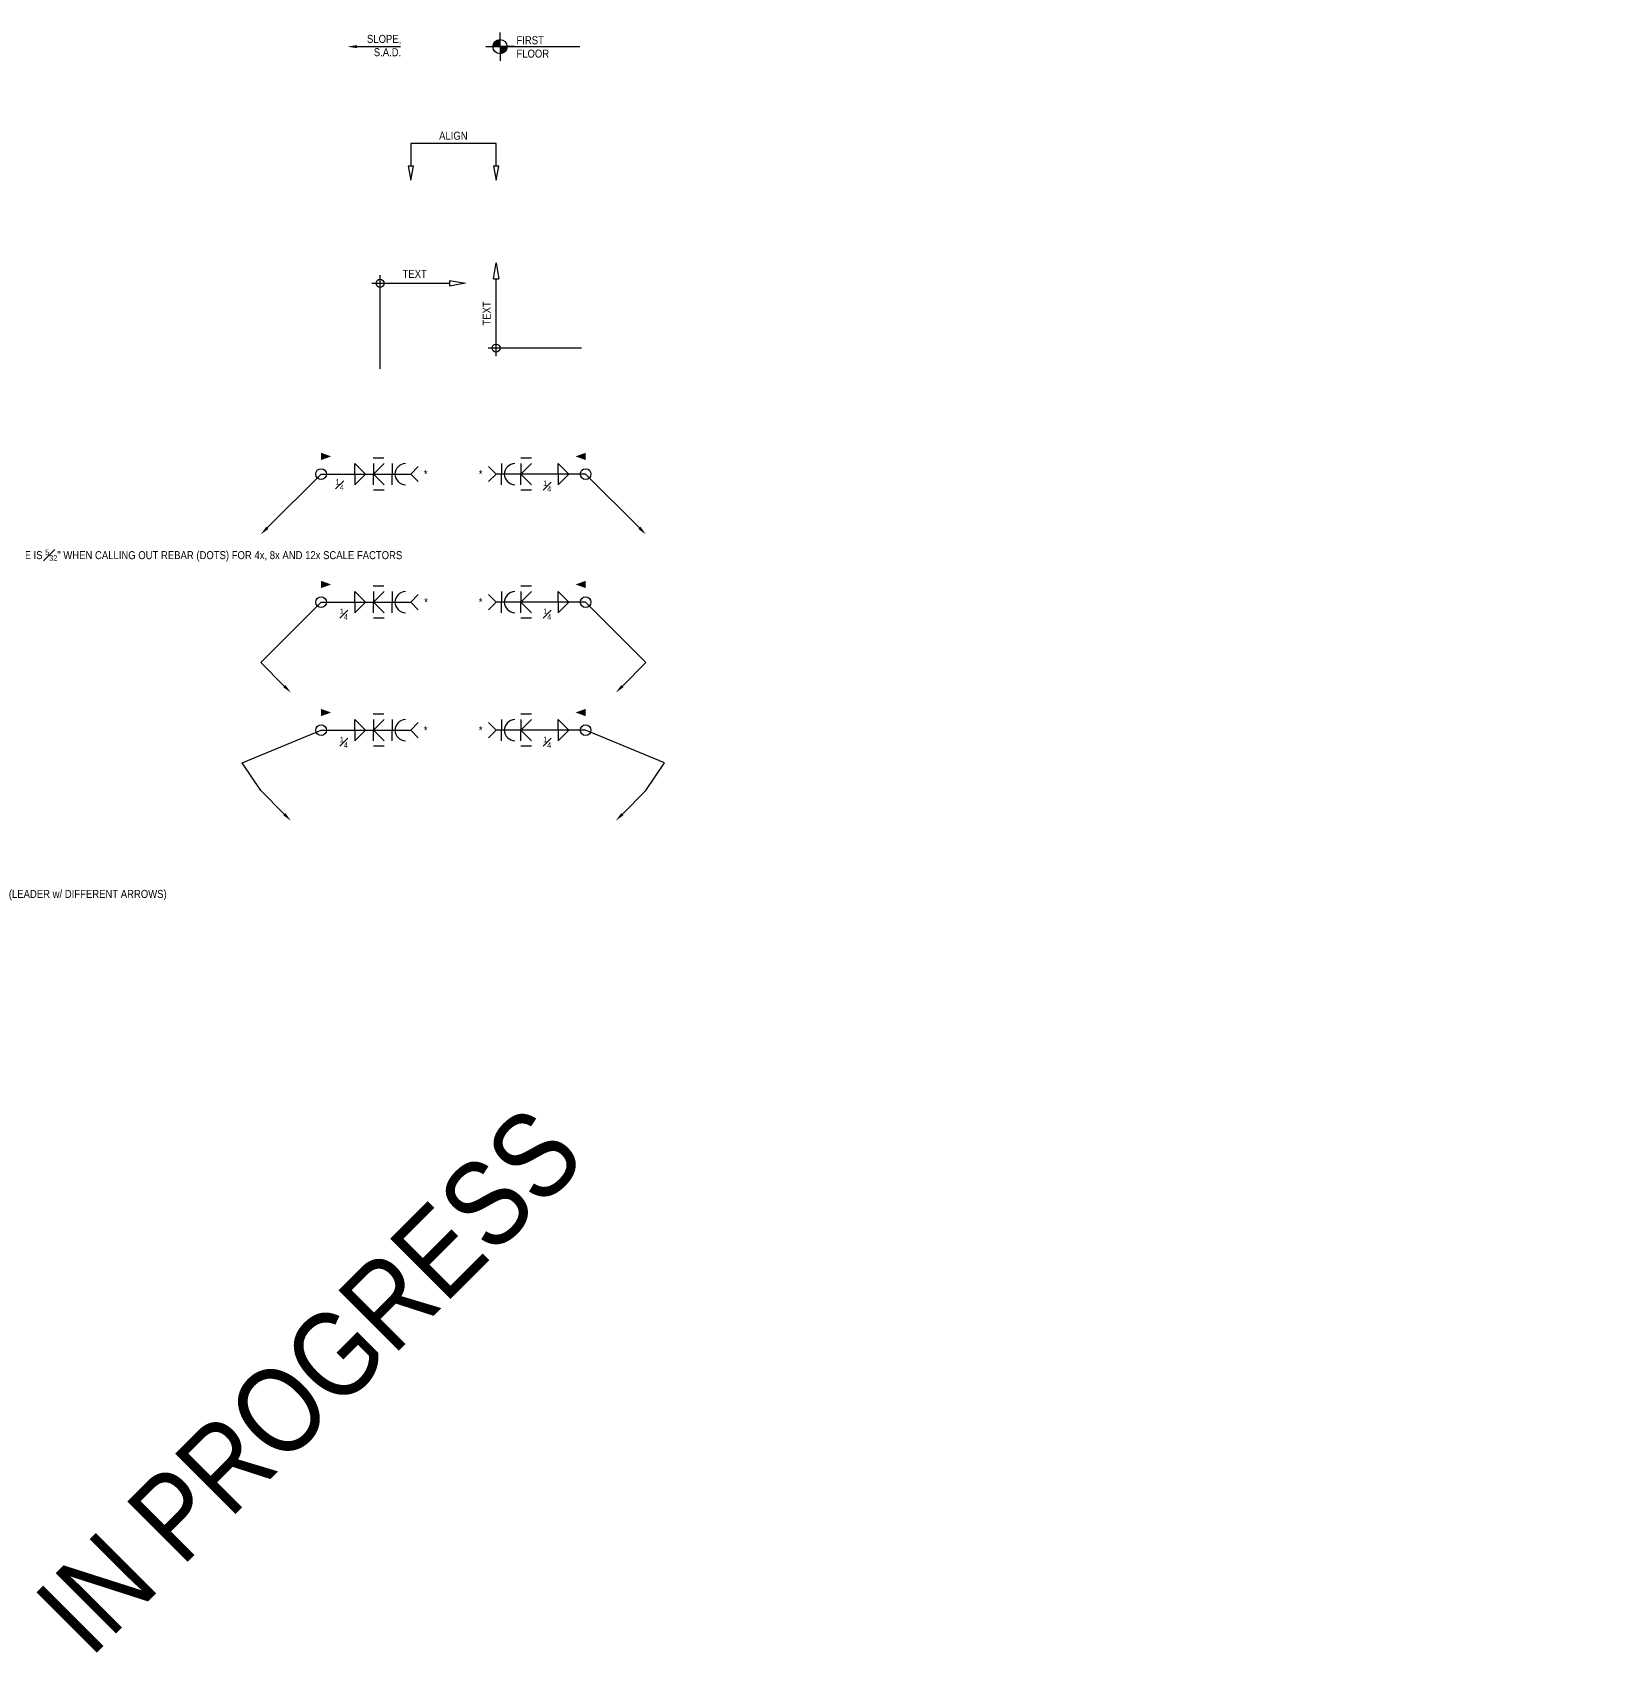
# Model space of a CAD drawing. Header units: inches. Extents: x -2661 to 42767, y -1222 to 9099.
# Drawn here: x 33707 to 33927.2, y 1450.9 to 1678.6 of the extents above; entities that cross this region are included whole.
import ezdxf
from ezdxf import colors
from ezdxf.entities.mleader import LeaderData, LeaderLine
from ezdxf.math import Vec2, Vec3

# ---------------------------------------------------------------- set-up
doc = ezdxf.new("R2010")
doc.units = ezdxf.units.IN
doc.header["$LTSCALE"] = 12
doc.header["$MEASUREMENT"] = 0
doc.header["$PDMODE"] = 3
doc.layers.get('0').update_dxf_attribs({"linetype": 'CONTINUOUS'})
doc.layers.get('DefPoints').update_dxf_attribs({"color": 251, "linetype": 'CONTINUOUS'})
for name, color, linetype in [('S-ANNO-DIMS', 2, 'CONTINUOUS'), ('S-ANNO-NOTE', 4, 'CONTINUOUS'), ('S-ANNO-NOTE-EXIST', 251, 'CONTINUOUS'), ('S-ROOM-NAME', 251, 'CONTINUOUS')]:
    doc.layers.add(name, color=color, linetype=linetype)
doc.styles.add('Arial', font='arial.ttf', dxfattribs={"width": 0.85})
doc.dimstyles.new('DIM-12_Se', dxfattribs={"dimscale": 12, "dimtxt": 0.09375, "dimasz": 0.109375, "dimexe": 0.0625, "dimexo": 0.0625, "dimgap": 0.0625, "dimtad": 1, "dimdec": 4, "dimzin": 11, "dimdsep": 46, "dimlunit": 4, "dimtxsty": 'Arial', "dimblk": 'ARCHTICK', "dimcen": 0.125, "dimdle": 0.0625, "dimclrd": 256, "dimclre": 256, "dimclrt": 4, "dimadec": 0, "dimazin": 0, "dimtfac": 0.75, "dimtdec": 4, "dimtmove": 0, "dimatfit": 3, "dimfxl": 1, "dimfrac": 1, "dimtolj": 1, "dimtzin": 0, "dimarcsym": 0})

# ---------------------------------------------------------------- blocks, each defined once
blk = doc.blocks.new('_Integral')
at = {"color": 0, "linetype": 'ByBlock', "lineweight": -2}
for centre, start, end in [((0.44, -0.09), 102, 168), ((-0.44, 0.09), 282, 348)]:
    blk.add_arc(centre, 0.454, start, end, dxfattribs=at)
blk = doc.blocks.new('_DotBlank')
at = {"color": 0, "lineweight": -2}
blk.add_line((-0.5, 0), (-1, 0), dxfattribs=at)
blk.add_circle((0, 0), 0.5, dxfattribs=at)
blk = doc.blocks.new('ARROW-LOOP')
at = {"color": 0}
blk.add_lwpolyline([(-1.81, 0), (0.54, 0, 1.317177), (-0.46, -0.28)], format="xyb", dxfattribs=at)
blk = doc.blocks.new('_ClosedBlank')
at = {"color": 0, "linetype": 'ByBlock', "lineweight": -2}
for p, q in [((-1, 0.17), (0, 0)), ((-1, 0.17), (-1, -0.17)), ((0, 0), (-1, -0.17))]:
    blk.add_line(p, q, dxfattribs=at)
blk = doc.blocks.new('ELEV-SYMB')
at = {"layer": 'S-ANNO-NOTE', "color": 2}
for points in [[(-2, 0), (0, 0), (0, 2)], [(2, 0), (0, 0), (0, -2)]]:
    blk.add_lwpolyline(points, dxfattribs=at)
at = {"layer": 'S-ANNO-NOTE', "color": 2, "const_width": 1}
for points in [[(0, 0.5, 0.414214), (-0.5, 0, 0.414214)], [(0, -0.5, 0.414214), (0.5, 0, 0.414214)]]:
    blk.add_lwpolyline(points, format="xyb", dxfattribs=at)
at = {"layer": 'S-ANNO-NOTE', "color": 2}
blk.add_circle((0, 0), 1, dxfattribs=at)
blk = doc.blocks.new('_Small')
at = {"color": 0, "linetype": 'ByBlock', "lineweight": -2}
blk.add_circle((0, 0), 0.25, dxfattribs=at)
blk = doc.blocks.new('*D1455')
at = {"layer": 'DefPoints', "color": 0, "transparency": 16777216}
for p in [(33772.19, 1646.27), (33772.19, 1646.27), (33784.19, 1634.27)]:
    blk.add_point(p, dxfattribs=at)
at = {"layer": 'S-ANNO-DIMS', "lineweight": -2, "transparency": 16777216}
for p, q in [((33772.19, 1633.14), (33772.19, 1644.02)), ((33784.19, 1634.27), (33771.06, 1634.27))]:
    blk.add_line(p, q, dxfattribs=at)
at = {"layer": 'S-ANNO-DIMS', "lineweight": -2, "transparency": 16777216, "xscale": 2.25, "yscale": 2.25, "zscale": 2.25}
for name, p, rotation in [('_ClosedBlank', (33772.19, 1646.27), 90), ('_Small', (33772.19, 1634.27), 270)]:
    blk.add_blockref(name, p, dxfattribs=dict(at, rotation=rotation))
at = {"layer": 'S-ANNO-DIMS', "color": 4, "transparency": 16777216, "insert": (33770.88, 1639.14), "char_height": 1.125, "attachment_point": 5, "rotation": 90, "style": 'Arial'}
blk.add_mtext('\\A1;TEXT ', dxfattribs=at)
blk = doc.blocks.new('*D1459')
at = {"layer": 'DefPoints', "color": 0, "transparency": 16777216}
for p in [(33767.88, 1643.37), (33767.88, 1643.37), (33755.88, 1631.37)]:
    blk.add_point(p, dxfattribs=at)
at = {"layer": 'S-ANNO-DIMS', "lineweight": -2, "transparency": 16777216}
for p, q in [((33755.88, 1631.37), (33755.88, 1644.5)), ((33754.75, 1643.37), (33765.63, 1643.37))]:
    blk.add_line(p, q, dxfattribs=at)
at = {"layer": 'S-ANNO-DIMS', "lineweight": -2, "transparency": 16777216, "xscale": 2.25, "yscale": 2.25, "zscale": 2.25, "rotation": 180}
blk.add_blockref('_Small', (33755.88, 1643.37), dxfattribs=at)
at = {"layer": 'S-ANNO-DIMS', "lineweight": -2, "transparency": 16777216, "xscale": 2.25, "yscale": 2.25, "zscale": 2.25}
blk.add_blockref('_ClosedBlank', (33767.88, 1643.37), dxfattribs=at)
at = {"layer": 'S-ANNO-DIMS', "color": 4, "transparency": 16777216, "insert": (33760.75, 1644.69), "char_height": 1.125, "attachment_point": 5, "style": 'Arial'}
blk.add_mtext('\\A1;TEXT ', dxfattribs=at)

msp = doc.modelspace()

# ---------------------------------------------------------------- linework, layer by layer
at = {"layer": 'S-ANNO-DIMS'}
msp.add_lwpolyline([(33772.56345, 1659.86009), (33771.81345, 1659.86009), (33772.18845, 1657.86009), (33772.56345, 1659.86009), (33772.18845, 1659.86009), (33772.18845, 1663.04209), (33760.18845, 1663.04209), (33760.18845, 1659.86009), (33759.81345, 1659.86009), (33760.18845, 1657.86009), (33760.56345, 1659.86009), (33759.81345, 1659.86009)], dxfattribs=at)
at = {"layer": 'S-ANNO-NOTE', "color": 2}
msp.add_line((33770.74676, 1676.64226), (33783.95157, 1676.64226), dxfattribs=at)
at = {"layer": 'S-ANNO-NOTE'}
for p, q in [((33756.40342, 1618.80392), (33754.90342, 1618.80392)), ((33757.56793, 1618.05392), (33757.56793, 1616.55392)), ((33772.97311, 1618.05392), (33772.97311, 1616.55392)), ((33777.15034, 1618.80392), (33775.65034, 1618.80392)), ((33757.56793, 1615.05392), (33757.56793, 1616.55392)), ((33772.97311, 1615.05392), (33772.97311, 1616.55392)), ((33756.44449, 1614.30392), (33754.94449, 1614.30392)), ((33777.15034, 1614.30392), (33775.65034, 1614.30392)), ((33756.40342, 1600.80392), (33754.90342, 1600.80392)), ((33757.56793, 1600.05392), (33757.56793, 1598.55392)), ((33772.97311, 1600.05392), (33772.97311, 1598.55392)), ((33777.15034, 1600.80392), (33775.65034, 1600.80392)), ((33757.56793, 1597.05392), (33757.56793, 1598.55392)), ((33772.97311, 1597.05392), (33772.97311, 1598.55392)), ((33756.44449, 1596.30392), (33754.94449, 1596.30392)), ((33777.15034, 1596.30392), (33775.65034, 1596.30392)), ((33756.40342, 1582.80392), (33754.90342, 1582.80392)), ((33757.56793, 1582.05392), (33757.56793, 1580.55392)), ((33757.56793, 1579.05392), (33757.56793, 1580.55392)), ((33772.97311, 1582.05392), (33772.97311, 1580.55392)), ((33772.97311, 1579.05392), (33772.97311, 1580.55392)), ((33777.15034, 1582.80392), (33775.65034, 1582.80392)), ((33756.44449, 1578.30392), (33754.94449, 1578.30392)), ((33777.15034, 1578.30392), (33775.65034, 1578.30392))]:
    msp.add_line(p, q, dxfattribs=at)
for points in [[(33747.59592, 1616.55392, 0, 0, 0), (33747.59592, 1619.04089, 1.02606, 0, 0), (33749.00546, 1619.04089, 0, 0, 0)], [(33784.78099, 1616.55392, 0, 0, 0), (33784.78099, 1619.04089, 1.02606, 0, 0), (33783.37145, 1619.04089, 0, 0, 0)], [(33747.59592, 1598.55392, 0, 0, 0), (33747.59592, 1601.04089, 1.02606, 0, 0), (33749.00546, 1601.04089, 0, 0, 0)], [(33784.78099, 1598.55392, 0, 0, 0), (33784.78099, 1601.04089, 1.02606, 0, 0), (33783.37145, 1601.04089, 0, 0, 0)], [(33747.59592, 1580.55392, 0, 0, 0), (33747.59592, 1583.04089, 1.02606, 0, 0), (33749.00546, 1583.04089, 0, 0, 0)], [(33784.78099, 1580.55392, 0, 0, 0), (33784.78099, 1583.04089, 1.02606, 0, 0), (33783.37145, 1583.04089, 0, 0, 0)]]:
    msp.add_lwpolyline(points, format="xyseb", dxfattribs=at)
for points in [[(33752.32104, 1616.55392), (33752.32104, 1618.05392), (33753.82104, 1616.55392)], [(33754.94449, 1618.05392), (33754.94449, 1616.55392), (33756.44449, 1618.05392)], [(33761.24911, 1615.49326), (33760.18845, 1616.55392), (33761.24911, 1617.61458)], [(33771.12779, 1615.49326), (33772.18845, 1616.55392), (33771.12779, 1617.61458)], [(33775.69141, 1618.05392), (33775.69141, 1616.55392), (33777.19141, 1618.05392)], [(33780.91124, 1616.55392), (33780.91124, 1618.05392), (33782.41124, 1616.55392)], [(33752.32104, 1616.55392), (33752.32104, 1615.05392), (33753.82104, 1616.55392)], [(33754.94449, 1615.05392), (33754.94449, 1616.55392), (33756.44449, 1615.05392)], [(33775.69141, 1615.05392), (33775.69141, 1616.55392), (33777.19141, 1615.05392)], [(33780.91124, 1616.55392), (33780.91124, 1615.05392), (33782.41124, 1616.55392)], [(33752.32104, 1598.55392), (33752.32104, 1600.05392), (33753.82104, 1598.55392)], [(33754.94449, 1600.05392), (33754.94449, 1598.55392), (33756.44449, 1600.05392)], [(33761.24911, 1597.49326), (33760.18845, 1598.55392), (33761.24911, 1599.61458)], [(33771.12779, 1597.49326), (33772.18845, 1598.55392), (33771.12779, 1599.61458)], [(33775.69141, 1600.05392), (33775.69141, 1598.55392), (33777.19141, 1600.05392)], [(33780.91124, 1598.55392), (33780.91124, 1600.05392), (33782.41124, 1598.55392)], [(33752.32104, 1598.55392), (33752.32104, 1597.05392), (33753.82104, 1598.55392)], [(33754.94449, 1597.05392), (33754.94449, 1598.55392), (33756.44449, 1597.05392)], [(33775.69141, 1597.05392), (33775.69141, 1598.55392), (33777.19141, 1597.05392)], [(33780.91124, 1598.55392), (33780.91124, 1597.05392), (33782.41124, 1598.55392)], [(33752.32104, 1580.55392), (33752.32104, 1582.05392), (33753.82104, 1580.55392)], [(33752.32104, 1580.55392), (33752.32104, 1579.05392), (33753.82104, 1580.55392)], [(33754.94449, 1582.05392), (33754.94449, 1580.55392), (33756.44449, 1582.05392)], [(33754.94449, 1579.05392), (33754.94449, 1580.55392), (33756.44449, 1579.05392)], [(33761.24911, 1579.49326), (33760.18845, 1580.55392), (33761.24911, 1581.61458)], [(33771.12779, 1579.49326), (33772.18845, 1580.55392), (33771.12779, 1581.61458)], [(33775.69141, 1582.05392), (33775.69141, 1580.55392), (33777.19141, 1582.05392)], [(33775.69141, 1579.05392), (33775.69141, 1580.55392), (33777.19141, 1579.05392)], [(33780.91124, 1580.55392), (33780.91124, 1582.05392), (33782.41124, 1580.55392)], [(33780.91124, 1580.55392), (33780.91124, 1579.05392), (33782.41124, 1580.55392)]]:
    msp.add_lwpolyline(points, dxfattribs=at)
for centre in [(33747.59592, 1616.55392), (33784.78099, 1616.55392), (33747.59592, 1598.55392), (33784.78099, 1598.55392), (33747.59592, 1580.55392), (33784.78099, 1580.55392)]:
    msp.add_circle(centre, 0.75, dxfattribs=at)
for centre, start, end in [((33759.54881, 1616.44804), 93.7722975, 176.2277025), ((33774.95399, 1616.44804), 93.7722975, 176.2277025), ((33759.54881, 1616.6598), 183.7722975, 266.2277025), ((33774.95399, 1616.6598), 183.7722975, 266.2277025), ((33759.54881, 1598.44804), 93.7722975, 176.2277025), ((33774.95399, 1598.44804), 93.7722975, 176.2277025), ((33759.54881, 1598.6598), 183.7722975, 266.2277025), ((33774.95399, 1598.6598), 183.7722975, 266.2277025), ((33759.54881, 1580.44804), 93.7722975, 176.2277025), ((33759.54881, 1580.6598), 183.7722975, 266.2277025), ((33774.95399, 1580.44804), 93.7722975, 176.2277025), ((33774.95399, 1580.6598), 183.7722975, 266.2277025)]:
    msp.add_arc(centre, 1.60937, start, end, dxfattribs=at)

# ---------------------------------------------------------------- block references
msp.add_blockref('ELEV-SYMB', (33772.74676, 1676.64226), dxfattribs=at)

# ---------------------------------------------------------------- texts
at = {"layer": 'S-ANNO-NOTE', "insert": (33758.87379, 1678.28705), "char_height": 1.125, "width": 5.8017409, "attachment_point": 3, "rotation": 359.8065106, "style": 'Arial'}
msp.add_mtext('SLOPE, S.A.D.', dxfattribs=at)
at = {"layer": 'S-ANNO-NOTE', "char_height": 1.125, "style": 'Arial'}
for s, insert, width, attachment_point in [('FIRST\\PFLOOR', (33775.0535, 1678.10155), 18.0116568, 1), ('ALIGN', (33766.18845, 1663.54209), 4.8459129, 8), ('*', (33762.04087, 1616.55392), 12.6638708, 4), ('*', (33770.28417, 1616.55392), 14.5516162, 6), ('\\A1;{\\H0.7x;\\S1#4;}', (33749.64029, 1615.84442), 2.0903287, 1), ('\\A1;{\\H0.7x;\\S1#4;}', (33779.95086, 1615.65428), 3.6570708, 3), ('*', (33762.09273, 1598.55392), 14.5516162, 4), ('*', (33770.28417, 1598.55392), 14.5516162, 6), ('\\A1;{\\H0.7x;\\S1#4;}', (33751.36066, 1597.65428), 3.6570708, 3), ('\\A1;{\\H0.7x;\\S1#4;}', (33779.95086, 1597.65428), 3.6570708, 3), ('*', (33762.04087, 1580.55392), 12.6638708, 4), ('*', (33770.28417, 1580.55392), 14.5516162, 6), ('\\A1;{\\H0.7x;\\S1#4;}', (33751.36066, 1579.65428), 3.6570708, 3), ('\\A1;{\\H0.7x;\\S1#4;}', (33779.95086, 1579.65428), 3.6570708, 3)]:
    msp.add_mtext(s, dxfattribs=dict(at, insert=insert, width=width, attachment_point=attachment_point))
at = {"layer": 'S-ROOM-NAME', "ltscale": 0.25, "insert": (33745.95341, 1489.13807), "char_height": 12, "width": 129.2001168, "attachment_point": 5, "rotation": 45, "style": 'Arial'}
msp.add_mtext('{\\fArial|b0|i0|c0|p34;IN PROGRESS}', dxfattribs=at)

# ---------------------------------------------------------------- dimensions: what is measured, and where the dimension line sits
at = {"layer": 'S-ANNO-DIMS'}
for base, p1, p2, angle, picture, middle in [((33767.87595, 1643.37273), (33755.87595, 1631.37273), (33767.87595, 1643.37273), 180, '*D1459', (33760.75095, 1644.68523)), ((33772.18845, 1646.26673), (33784.18845, 1634.26673), (33772.18845, 1646.26673), 270, '*D1455', (33770.87595, 1639.14173))]:
    dim = msp.add_linear_dim(base=base, p1=p1, p2=p2, angle=angle, text='TEXT ', dimstyle='DIM-12_Se', override={"dimasz": 0.1875, "dimexe": 0.09375, "dimexo": 0, "dimblk1": 'Small', "dimblk2": 'ClosedBlank', "dimsah": 1, "dimdle": 0.09375, "dimse2": 1}, dxfattribs=at)
    dim.commit()
    dim.dimension.update_dxf_attribs({"geometry": picture, "text_midpoint": middle})

# ---------------------------------------------------------------- leaders
at = {"layer": 'S-ANNO-NOTE'}
ml = msp.add_multileader_mtext('Standard', dxfattribs=at)
ml.set_content('', color=4, style='Arial')
ml.set_leader_properties(color=2)
ml.build(insert=Vec2(0, 0))
ml.multileader.update_dxf_attribs({"has_dogleg": 0, "dogleg_length": 1.21451, "arrow_head_size": 1.3125, "scale": 12})
ctx = ml.context
ctx.base_point, ctx.scale, ctx.char_height, ctx.arrow_head_size, ctx.landing_gap_size, ctx.plane_origin, ctx.plane_x_axis, ctx.plane_y_axis = Vec3(33760.90676, 1676.64226), 12, 1.125, 1.3125, 1.08, Vec3(33750.05333, 1683.67286), Vec3(-1, 0), Vec3(0, -1)
ctx.text_align_type = 2
notes = []
notes.append((ctx, [(0, (1, 1, 0), (33756.84489, 1676.64226), (1, 0), 1.90187, [(0, [(33751.31443, 1676.64226)], 0, [])])]))
ctx.mtext.insert, ctx.mtext.text_direction, ctx.mtext.rotation, ctx.mtext.alignment, ctx.mtext.flow_direction = Vec3(33759.82676, 1676.07976), Vec3(-1, 0), 3.141592654, 3, 5
ml = msp.add_multileader_mtext('Standard', dxfattribs=at)
ml.set_content('TEXT', color=4, style='Arial')
ml.set_leader_properties(color=2)
ml.set_arrow_properties(name='INTEGRAL')
ml.build(insert=Vec2(0, 0))
ml.multileader.update_dxf_attribs({"dogleg_length": 0.36, "arrow_head_size": 1.3125, "scale": 12})
ctx = ml.context
ctx.base_point, ctx.scale, ctx.char_height, ctx.arrow_head_size, ctx.landing_gap_size, ctx.plane_origin = Vec3(33685.61413, 1617.37763), 12, 1.125, 1.3125, 1.08, Vec3(33640.40735, 1915.71245)
notes.append((ctx, [(0, (1, 1, 0), (33684.11413, 1617.37763), (1, 0), 1.5, [(0, [(33675.62885, 1625.86291)], 0, [])])]))
ctx.mtext.insert, ctx.mtext.width, ctx.mtext.flow_direction = Vec3(33686.69413, 1617.94013), 20, 5
ml = msp.add_multileader_mtext('Standard', dxfattribs=at)
ml.set_content('', color=4, style='Arial')
ml.set_leader_properties(color=2)
ml.build(insert=Vec2(0, 0))
ml.multileader.update_dxf_attribs({"dogleg_length": 1.21451, "arrow_head_size": 1.3125, "scale": 12})
ctx = ml.context
ctx.base_point, ctx.scale, ctx.char_height, ctx.arrow_head_size, ctx.landing_gap_size, ctx.plane_origin = Vec3(33760.18845, 1616.55392), 12, 1.125, 1.3125, 1.08, Vec3(33740.56532, 1609.52332)
notes.append((ctx, [(0, (1, 1, 0), (33747.59592, 1616.55392), (1, 0), 12.59253, [(0, [(33739.11064, 1608.06864)], 0, [])])]))
ctx.mtext.insert, ctx.mtext.flow_direction = Vec3(33761.26845, 1617.11642), 5
ml = msp.add_multileader_mtext('Standard', dxfattribs=at)
ml.set_content('', color=4, style='Arial')
ml.set_leader_properties(color=2)
ml.build(insert=Vec2(0, 0))
ml.multileader.update_dxf_attribs({"dogleg_length": 1.21451, "arrow_head_size": 1.3125, "scale": 12})
ctx = ml.context
ctx.base_point, ctx.scale, ctx.char_height, ctx.arrow_head_size, ctx.landing_gap_size, ctx.plane_origin = Vec3(33770.02845, 1616.55392), 12, 1.125, 1.3125, 1.08, Vec3(33791.15158, 1609.52332)
ctx.text_align_type = 2
notes.append((ctx, [(0, (1, 1, 0), (33784.78099, 1616.55392), (-1, 0), 12.59253, [(0, [(33793.26627, 1608.06864)], 0, [])])]))
ctx.mtext.insert, ctx.mtext.alignment, ctx.mtext.flow_direction = Vec3(33771.10845, 1617.11642), 3, 5
ml = msp.add_multileader_mtext('Standard', dxfattribs=at)
ml.set_content('\\A1;{\\C4;MAKE SURE THIS ARROW SIZE IS \\H0.7x;\\S5#32;\\H1.4286x;" WHEN CALLING OUT REBAR (DOTS) FOR 4x, 8x AND 12x SCALE FACTORS}', color=4, style='Arial')
ml.set_leader_properties(color=2)
ml.set_arrow_properties(name='DOTBLANK')
ml.build(insert=Vec2(0, 0))
ml.multileader.update_dxf_attribs({"dogleg_length": 0.36, "arrow_head_size": 1.875, "scale": 12})
ctx = ml.context
ctx.base_point, ctx.scale, ctx.char_height, ctx.arrow_head_size, ctx.landing_gap_size, ctx.plane_origin = Vec3(33685.61413, 1605.37763), 12, 1.125, 1.875, 1.08, Vec3(33640.40735, 1903.71245)
notes.append((ctx, [(0, (1, 1, 0), (33684.11413, 1605.37763), (1, 0), 1.5, [(0, [(33675.62885, 1613.86291)], 0, [])])]))
ctx.mtext.insert, ctx.mtext.width, ctx.mtext.defined_height, ctx.mtext.flow_direction = Vec3(33686.69413, 1605.94972), 20, 3.77427, 5
ml = msp.add_multileader_mtext('Standard', dxfattribs=at)
ml.set_content('\\A1;{\\C4;(\\H0.7x;\\S7#64;\\H1.4286x;"x12) = ARROW SIZE 1\\H0.7x;\\S5#16;\\H1.4286x;"\\P(\\H0.7x;\\S3#32;\\H1.4286x;"x12) = TEXT HEIGHT 1\\H0.7x;\\S1#8;\\H1.4286x;"}', color=4, style='Arial')
ml.set_leader_properties(color=2)
ml.build(insert=Vec2(0, 0))
ml.multileader.update_dxf_attribs({"dogleg_length": 0.36, "arrow_head_size": 1.3125, "scale": 12})
ctx = ml.context
ctx.base_point, ctx.scale, ctx.char_height, ctx.arrow_head_size, ctx.landing_gap_size, ctx.plane_origin = Vec3(33685.61413, 1593.37763), 12, 1.125, 1.3125, 1.08, Vec3(33640.40735, 1891.71245)
notes.append((ctx, [(0, (1, 1, 0), (33684.11413, 1593.37763), (1, 0), 1.5, [(0, [(33675.50444, 1601.98732)], 0, [])])]))
ctx.mtext.insert, ctx.mtext.width, ctx.mtext.flow_direction = Vec3(33686.69413, 1594.10551), 20, 5
ml = msp.add_multileader_mtext('Standard', dxfattribs=at)
ml.set_content('', color=4, style='Arial')
ml.set_leader_properties(color=2)
ml.build(insert=Vec2(0, 0))
ml.multileader.update_dxf_attribs({"dogleg_length": 1.21451, "arrow_head_size": 1.3125, "scale": 12})
ctx = ml.context
ctx.base_point, ctx.scale, ctx.char_height, ctx.arrow_head_size, ctx.landing_gap_size, ctx.plane_origin = Vec3(33760.18845, 1598.55392), 12, 1.125, 1.3125, 1.08, Vec3(33740.56532, 1591.52332)
notes.append((ctx, [(0, (1, 1, 0), (33747.59592, 1598.55392), (1, 0), 12.59253, [(0, [(33743.35328, 1585.826), (33739.11064, 1590.06864)], 0, [])])]))
ctx.mtext.insert, ctx.mtext.flow_direction = Vec3(33761.26845, 1599.11642), 5
ml = msp.add_multileader_mtext('Standard', dxfattribs=at)
ml.set_content('', color=4, style='Arial')
ml.set_leader_properties(color=2)
ml.build(insert=Vec2(0, 0))
ml.multileader.update_dxf_attribs({"dogleg_length": 1.21451, "arrow_head_size": 1.3125, "scale": 12})
ctx = ml.context
ctx.base_point, ctx.scale, ctx.char_height, ctx.arrow_head_size, ctx.landing_gap_size, ctx.plane_origin = Vec3(33770.02845, 1598.55392), 12, 1.125, 1.3125, 1.08, Vec3(33791.15158, 1591.52332)
ctx.text_align_type = 2
notes.append((ctx, [(0, (1, 1, 0), (33784.78099, 1598.55392), (-1, 0), 12.59253, [(0, [(33789.02363, 1585.826), (33793.26627, 1590.06864)], 0, [])])]))
ctx.mtext.insert, ctx.mtext.alignment, ctx.mtext.flow_direction = Vec3(33771.10845, 1599.11642), 3, 5
ml = msp.add_multileader_mtext('Standard', dxfattribs=at)
ml.set_content('TEXT', color=4, style='Arial')
ml.set_leader_properties(color=2)
ml.set_arrow_properties(name='INTEGRAL')
ml.build(insert=Vec2(0, 0))
ml.multileader.update_dxf_attribs({"dogleg_length": 0.36, "arrow_head_size": 1.75, "scale": 16})
ctx = ml.context
ctx.base_point, ctx.scale, ctx.char_height, ctx.arrow_head_size, ctx.landing_gap_size, ctx.plane_origin = Vec3(34290.09665, 1581.92148), 16, 1.5, 1.75, 1.44, Vec3(34351.358, 1888.74159)
ctx.text_align_type = 2
notes.append((ctx, [(0, (1, 1, 0), (34299.45132, 1581.92148), (-1, 0), 2, [(0, [(34310.47964, 1593.23519)], 0, [])])]))
ctx.mtext.insert, ctx.mtext.width, ctx.mtext.alignment, ctx.mtext.flow_direction = Vec3(34296.01132, 1582.67148), 32, 3, 5
ml = msp.add_multileader_mtext('Standard', dxfattribs=at)
ml.set_content('TEXT', color=4, style='Arial')
ml.set_leader_properties(color=2)
ml.set_arrow_properties(name='ARROW-LOOP')
ml.build(insert=Vec2(0, 0))
ml.multileader.update_dxf_attribs({"dogleg_length": 0.36, "arrow_head_size": 1.3125, "scale": 12})
ctx = ml.context
ctx.base_point, ctx.scale, ctx.char_height, ctx.arrow_head_size, ctx.landing_gap_size, ctx.plane_origin = Vec3(33685.61413, 1581.37763), 12, 1.125, 1.3125, 1.08, Vec3(33640.40735, 1879.71245)
notes.append((ctx, [(0, (1, 1, 0), (33684.11413, 1581.37763), (1, 0), 1.5, [(0, [(33675.62885, 1589.86291)], 0, [])])]))
ctx.mtext.insert, ctx.mtext.width, ctx.mtext.flow_direction = Vec3(33686.69413, 1581.94013), 20, 5
ml = msp.add_multileader_mtext('Standard', dxfattribs=at)
ml.set_content('', color=4, style='Arial')
ml.set_leader_properties(color=2)
ml.build(insert=Vec2(0, 0))
ml.multileader.update_dxf_attribs({"dogleg_length": 1.21451, "arrow_head_size": 1.3125, "scale": 12})
ctx = ml.context
ctx.base_point, ctx.scale, ctx.char_height, ctx.arrow_head_size, ctx.landing_gap_size, ctx.plane_origin = Vec3(33760.18845, 1580.55392), 12, 1.125, 1.3125, 1.08, Vec3(33740.56532, 1573.52332)
notes.append((ctx, [(0, (1, 1, 0), (33747.59592, 1580.55392), (1, 0), 12.59253, [(1, [(33743.35328, 1567.826), (33739.11064, 1572.06864), (33736.50937, 1575.96172)], 0, [])])]))
ctx.mtext.insert, ctx.mtext.flow_direction = Vec3(33761.26845, 1581.11642), 5
ml = msp.add_multileader_mtext('Standard', dxfattribs=at)
ml.set_content('', color=4, style='Arial')
ml.set_leader_properties(color=2)
ml.build(insert=Vec2(0, 0))
ml.multileader.update_dxf_attribs({"dogleg_length": 1.21451, "arrow_head_size": 1.3125, "scale": 12})
ctx = ml.context
ctx.base_point, ctx.scale, ctx.char_height, ctx.arrow_head_size, ctx.landing_gap_size, ctx.plane_origin = Vec3(33770.02845, 1580.55392), 12, 1.125, 1.3125, 1.08, Vec3(33791.15158, 1573.52332)
ctx.text_align_type = 2
notes.append((ctx, [(0, (1, 1, 0), (33784.78099, 1580.55392), (-1, 0), 12.59253, [(1, [(33789.02363, 1567.826), (33793.26627, 1572.06864), (33795.86754, 1575.96172)], 0, [])])]))
ctx.mtext.insert, ctx.mtext.alignment, ctx.mtext.flow_direction = Vec3(33771.10845, 1581.11642), 3, 5
ml = msp.add_multileader_mtext('Standard', dxfattribs=at)
ml.set_content('\\A1;TEXT', color=4, style='Arial')
ml.set_leader_properties(color=2)
ml.set_arrow_properties(name='DOTBLANK')
ml.build(insert=Vec2(0, 0))
ml.multileader.update_dxf_attribs({"dogleg_length": 0.36, "arrow_head_size": 1.75, "scale": 16})
ctx = ml.context
ctx.base_point, ctx.scale, ctx.char_height, ctx.arrow_head_size, ctx.landing_gap_size, ctx.plane_origin = Vec3(34290.09665, 1565.92148), 16, 1.5, 1.75, 1.44, Vec3(34342.87272, 1864.25631)
ctx.text_align_type = 2
notes.append((ctx, [(0, (1, 1, 0), (34299.45132, 1565.92148), (-1, 0), 2, [(0, [(34310.47964, 1577.23519)], 0, [])])]))
ctx.mtext.insert, ctx.mtext.width, ctx.mtext.defined_height, ctx.mtext.alignment, ctx.mtext.flow_direction = Vec3(34296.01132, 1566.67148), 32, 5.03236, 3, 5
ml = msp.add_multileader_mtext('Standard', dxfattribs=at)
ml.set_content('TEXT', color=4, style='Arial')
ml.set_leader_properties(color=2)
ml.build(insert=Vec2(0, 0))
ml.multileader.update_dxf_attribs({"dogleg_length": 21.88349, "arrow_head_size": 1.3125, "scale": 12})
ctx = ml.context
ctx.base_point, ctx.scale, ctx.char_height, ctx.arrow_head_size, ctx.landing_gap_size, ctx.plane_origin = Vec3(33685.61413, 1569.37763), 12, 1.125, 1.3125, 1.08, Vec3(33629.59872, 2009.43868)
notes.append((ctx, [(0, (1, 1, 0), (33684.11413, 1569.37763), (1, 0), 1.5, [(0, [(33675.62885, 1569.37763), (33679.87149, 1573.62027)], 0, [])])]))
ctx.mtext.insert, ctx.mtext.width, ctx.mtext.flow_direction = Vec3(33686.69413, 1569.94013), 20, 5
ml = msp.add_multileader_mtext('Standard', dxfattribs=at)
ml.set_content('TEXT', color=4, style='Arial')
ml.set_leader_properties(color=2)
ml.build(insert=Vec2(0, 0))
ml.multileader.update_dxf_attribs({"dogleg_length": 0.36, "arrow_head_size": 1.3125, "scale": 12})
ctx = ml.context
ctx.base_point, ctx.scale, ctx.char_height, ctx.arrow_head_size, ctx.landing_gap_size, ctx.plane_origin = Vec3(33685.61413, 1557.37763), 12, 1.125, 1.3125, 1.08, Vec3(33640.40735, 1855.71245)
notes.append((ctx, [(0, (1, 1, 0), (33684.11413, 1557.37763), (1, 0), 1.5, [(1, [(33675.62885, 1565.86291), (33675.62885, 1548.89235)], 0, [])])]))
ctx.mtext.insert, ctx.mtext.width, ctx.mtext.flow_direction = Vec3(33686.69413, 1557.94013), 20, 5
ml = msp.add_multileader_mtext('Standard', dxfattribs=at)
ml.set_content('\\A1;{\\C256;TEXT IS BOTTOM LEFT JUSTIFIED TO KEEP CONSISTENT GAP BETWEEN DETAIL TITLE & NOTES}', color=4, style='Arial')
ml.set_leader_properties(color=2)
ml.build(insert=Vec2(0, 0))
ml.multileader.update_dxf_attribs({"dogleg_length": 0.125, "arrow_head_size": 1.75, "scale": 16})
ctx = ml.context
ctx.base_point, ctx.scale, ctx.char_height, ctx.arrow_head_size, ctx.landing_gap_size, ctx.plane_origin = Vec3(34035.24126, 1562.99721), 16, 1.5, 1.75, 1.44, Vec3(34117.54847, 1928.17611)
ctx.text_align_type = 2
notes.append((ctx, [(0, (1, 1, 0), (34069.17752, 1562.99721), (-1, 0), 2, [(0, [(34076.00805, 1556.71683)], 0, [])])]))
ctx.mtext.insert, ctx.mtext.width, ctx.mtext.defined_height, ctx.mtext.alignment, ctx.mtext.flow_direction = Vec3(34065.73752, 1563.76461), 29.1182231, 11.26293, 3, 5
ml = msp.add_multileader_mtext('Standard', dxfattribs=at)
ml.set_content('\\A1;TEXT', color=4, style='Arial')
ml.set_leader_properties(color=2)
ml.build(insert=Vec2(0, 0))
ml.multileader.update_dxf_attribs({"dogleg_length": 0.36, "arrow_head_size": 1.75, "scale": 16})
ctx = ml.context
ctx.base_point, ctx.scale, ctx.char_height, ctx.arrow_head_size, ctx.landing_gap_size, ctx.plane_origin = Vec3(34290.09665, 1549.92148), 16, 1.5, 1.75, 1.44, Vec3(34342.87272, 1848.25631)
ctx.text_align_type = 2
notes.append((ctx, [(0, (1, 1, 0), (34299.45132, 1549.92148), (-1, 0), 2, [(0, [(34310.47964, 1561.23519)], 0, [])])]))
ctx.mtext.insert, ctx.mtext.width, ctx.mtext.alignment, ctx.mtext.flow_direction = Vec3(34296.01132, 1550.67148), 32, 3, 5
at = {"layer": 'S-ANNO-NOTE', "color": 191}
ml = msp.add_multileader_mtext('Standard', dxfattribs=at)
ml.set_content('(LEADER w/ DIFFERENT ARROWS)', color=191, style='Arial')
ml.set_leader_properties(color=191)
ml.build(insert=Vec2(0, 0))
ml.multileader.update_dxf_attribs({"text_right_attachment_type": 3, "dogleg_length": 0.36, "arrow_head_size": 1.3125, "scale": 12})
ctx = ml.context
ctx.base_point, ctx.scale, ctx.char_height, ctx.arrow_head_size, ctx.landing_gap_size, ctx.plane_origin = Vec3(33702.62136, 1557.37763), 12, 1.125, 1.3125, 1.08, Vec3(33656.54951, 1854.48585)
ctx.right_attachment = 3
notes.append((ctx, [(0, (1, 1, 0), (33701.12136, 1557.37763), (1, 0), 1.5, [(0, [(33690.35778, 1557.37763)], 0, [])])]))
ctx.mtext.insert, ctx.mtext.width, ctx.mtext.defined_height, ctx.mtext.flow_direction = Vec3(33703.70136, 1558.1055), 29.9712539, 4.58142, 5
at = {"layer": 'S-ANNO-NOTE'}
ml = msp.add_multileader_mtext('Standard', dxfattribs=at)
ml.set_content('TEXT', color=4, style='Arial')
ml.set_leader_properties(color=2)
ml.set_arrow_properties(name='ARROW-LOOP')
ml.build(insert=Vec2(0, 0))
ml.multileader.update_dxf_attribs({"dogleg_length": 0.36, "arrow_head_size": 1.75, "scale": 16})
ctx = ml.context
ctx.base_point, ctx.scale, ctx.char_height, ctx.arrow_head_size, ctx.landing_gap_size, ctx.plane_origin = Vec3(34290.09665, 1533.92148), 16, 1.5, 1.75, 1.44, Vec3(34342.87272, 1832.25631)
ctx.text_align_type = 2
notes.append((ctx, [(0, (1, 1, 0), (34299.45132, 1533.92148), (-1, 0), 2, [(0, [(34310.47964, 1545.23519)], 0, [])])]))
ctx.mtext.insert, ctx.mtext.width, ctx.mtext.alignment, ctx.mtext.flow_direction = Vec3(34296.01132, 1534.67148), 32, 3, 5
ml = msp.add_multileader_mtext('Standard', dxfattribs=at)
ml.set_content('TEXT', color=4, style='Arial')
ml.set_leader_properties(color=2)
ml.build(insert=Vec2(0, 0))
ml.multileader.update_dxf_attribs({"dogleg_length": 21.88349, "arrow_head_size": 1.75, "scale": 16})
ctx = ml.context
ctx.base_point, ctx.scale, ctx.char_height, ctx.arrow_head_size, ctx.landing_gap_size, ctx.plane_origin = Vec3(34290.09665, 1517.92148), 16, 1.5, 1.75, 1.44, Vec3(34353.68134, 1957.98253)
ctx.text_align_type = 2
notes.append((ctx, [(0, (1, 1, 0), (34299.45132, 1517.92148), (-1, 0), 2, [(0, [(34313.68644, 1520.37155), (34307.65122, 1526.40677)], 0, [])])]))
ctx.mtext.insert, ctx.mtext.width, ctx.mtext.alignment, ctx.mtext.flow_direction = Vec3(34296.01132, 1518.67148), 32, 3, 5
ml = msp.add_multileader_mtext('Standard', dxfattribs=at)
ml.set_content('TEXT', color=4, style='Arial')
ml.set_leader_properties(color=2)
ml.build(insert=Vec2(0, 0))
ml.multileader.update_dxf_attribs({"dogleg_length": 0.36, "arrow_head_size": 1.75, "scale": 16})
ctx = ml.context
ctx.base_point, ctx.scale, ctx.char_height, ctx.arrow_head_size, ctx.landing_gap_size, ctx.plane_origin = Vec3(34290.09665, 1501.92148), 16, 1.5, 1.75, 1.44, Vec3(34342.87272, 1800.25631)
ctx.text_align_type = 2
notes.append((ctx, [(0, (1, 1, 0), (34299.45132, 1501.92148), (-1, 0), 2, [(1, [(34310.47964, 1513.23519), (34310.47964, 1490.60778)], 0, [])])]))
ctx.mtext.insert, ctx.mtext.width, ctx.mtext.alignment, ctx.mtext.flow_direction = Vec3(34296.01132, 1502.67148), 32, 3, 5
ml = msp.add_multileader_mtext('Standard', dxfattribs=at)
ml.set_content('\\A1;{\\C256;TEXT IS BOTTOM LEFT JUSTIFIED TO KEEP CONSISTENT GAP BETWEEN DETAIL TITLE & NOTES}', color=4, style='Arial')
ml.set_leader_properties(color=2)
ml.build(insert=Vec2(0, 0))
ml.multileader.update_dxf_attribs({"dogleg_length": 0.125, "arrow_head_size": 2.625, "scale": 24})
ctx = ml.context
ctx.base_point, ctx.scale, ctx.char_height, ctx.arrow_head_size, ctx.landing_gap_size, ctx.plane_origin = Vec3(34821.12016, 1501.32868), 24, 2.25, 2.625, 2.16, Vec3(34945.66096, 2049.09701)
ctx.text_align_type = 2
notes.append((ctx, [(0, (1, 1, 0), (34872.02455, 1501.32868), (-1, 0), 3, [(0, [(34883.35034, 1491.9081)], 0, [])])]))
ctx.mtext.insert, ctx.mtext.width, ctx.mtext.defined_height, ctx.mtext.alignment, ctx.mtext.flow_direction = Vec3(34866.86455, 1502.47977), 43.6773346, 25.3416, 3, 5
at = {"layer": 'S-ANNO-NOTE-EXIST'}
ml = msp.add_multileader_mtext('Standard', dxfattribs=at)
ml.set_content('{\\C256;TEXT}', color=4, style='Arial')
ml.set_leader_properties(color=256)
ml.set_arrow_properties(name='INTEGRAL')
ml.build(insert=Vec2(0, 0))
ml.multileader.update_dxf_attribs({"dogleg_length": 0.36, "arrow_head_size": 1.3125, "scale": 12})
ctx = ml.context
ctx.base_point, ctx.scale, ctx.char_height, ctx.arrow_head_size, ctx.landing_gap_size, ctx.plane_origin = Vec3(33607.27839, 1617.37763), 12, 1.125, 1.3125, 1.08, Vec3(33560.69602, 1915.71245)
notes.append((ctx, [(0, (1, 1, 0), (33605.77839, 1617.37763), (1, 0), 1.5, [(0, [(33597.29311, 1625.86291)], 0, [])])]))
ctx.mtext.insert, ctx.mtext.width, ctx.mtext.flow_direction = Vec3(33608.35839, 1617.94013), 24, 5
ml = msp.add_multileader_mtext('Standard', dxfattribs=at)
ml.set_content('{\\C256;TEXT}', color=4, style='Arial')
ml.set_leader_properties(color=256)
ml.set_arrow_properties(name='DOTBLANK')
ml.build(insert=Vec2(0, 0))
ml.multileader.update_dxf_attribs({"dogleg_length": 0.36, "arrow_head_size": 1.875, "scale": 12})
ctx = ml.context
ctx.base_point, ctx.scale, ctx.char_height, ctx.arrow_head_size, ctx.landing_gap_size, ctx.plane_origin = Vec3(33607.27839, 1605.37763), 12, 1.125, 1.875, 1.08, Vec3(33560.69602, 1903.71245)
notes.append((ctx, [(0, (1, 1, 0), (33605.77839, 1605.37763), (1, 0), 1.5, [(0, [(33597.29311, 1613.86291)], 0, [])])]))
ctx.mtext.insert, ctx.mtext.width, ctx.mtext.flow_direction = Vec3(33608.35839, 1605.94013), 24, 5
ml = msp.add_multileader_mtext('Standard', dxfattribs=at)
ml.set_content('{\\C256;TEXT}', color=4, style='Arial')
ml.set_leader_properties(color=256)
ml.set_arrow_properties(name='CLOSEDBLANK')
ml.build(insert=Vec2(0, 0))
ml.multileader.update_dxf_attribs({"dogleg_length": 0.36, "arrow_head_size": 1.3125, "scale": 12})
ctx = ml.context
ctx.base_point, ctx.scale, ctx.char_height, ctx.arrow_head_size, ctx.landing_gap_size, ctx.plane_origin = Vec3(33607.27839, 1593.37763), 12, 1.125, 1.3125, 1.08, Vec3(33560.69602, 1891.71245)
notes.append((ctx, [(0, (1, 1, 0), (33605.77839, 1593.37763), (1, 0), 1.5, [(0, [(33597.29311, 1601.86291)], 0, [])])]))
ctx.mtext.insert, ctx.mtext.width, ctx.mtext.flow_direction = Vec3(33608.35839, 1593.94013), 24, 5
ml = msp.add_multileader_mtext('Standard', dxfattribs=at)
ml.set_content('{\\C256;TEXT}', color=4, style='Arial')
ml.set_leader_properties(color=256)
ml.set_arrow_properties(name='ARROW-LOOP')
ml.build(insert=Vec2(0, 0))
ml.multileader.update_dxf_attribs({"dogleg_length": 0.36, "arrow_head_size": 1.3125, "scale": 12})
ctx = ml.context
ctx.base_point, ctx.scale, ctx.char_height, ctx.arrow_head_size, ctx.landing_gap_size, ctx.plane_origin = Vec3(33607.27839, 1581.37763), 12, 1.125, 1.3125, 1.08, Vec3(33560.69602, 1879.71245)
notes.append((ctx, [(0, (1, 1, 0), (33605.77839, 1581.37763), (1, 0), 1.5, [(0, [(33597.29311, 1589.86291)], 0, [])])]))
ctx.mtext.insert, ctx.mtext.width, ctx.mtext.flow_direction = Vec3(33608.35839, 1581.94013), 24, 5
ml = msp.add_multileader_mtext('Standard', dxfattribs=at)
ml.set_content('{\\C256;TEXT}', color=4, style='Arial')
ml.set_leader_properties(color=256)
ml.set_arrow_properties(name='INTEGRAL')
ml.build(insert=Vec2(0, 0))
ml.multileader.update_dxf_attribs({"dogleg_length": 0.36, "arrow_head_size": 1.75, "scale": 16})
ctx = ml.context
ctx.base_point, ctx.scale, ctx.char_height, ctx.arrow_head_size, ctx.landing_gap_size, ctx.plane_origin = Vec3(34203.01204, 1575.57168), 16, 1.5, 1.75, 1.44, Vec3(34257.16371, 1873.9065)
ctx.text_align_type = 2
notes.append((ctx, [(0, (1, 1, 0), (34212.36672, 1575.57168), (-1, 0), 2, [(0, [(34223.39504, 1586.88539)], 0, [])])]))
ctx.mtext.insert, ctx.mtext.width, ctx.mtext.alignment, ctx.mtext.flow_direction = Vec3(34208.92672, 1576.32168), 32, 3, 5
ml = msp.add_multileader_mtext('Standard', dxfattribs=at)
ml.set_content('{\\C256;TEXT}', color=4, style='Arial')
ml.set_leader_properties(color=256)
ml.set_arrow_properties(name='DOTBLANK')
ml.build(insert=Vec2(0, 0))
ml.multileader.update_dxf_attribs({"dogleg_length": 0.36, "arrow_head_size": 1.75, "scale": 16})
ctx = ml.context
ctx.base_point, ctx.scale, ctx.char_height, ctx.arrow_head_size, ctx.landing_gap_size, ctx.plane_origin = Vec3(34203.01204, 1559.57168), 16, 1.5, 1.75, 1.44, Vec3(34257.16371, 1857.9065)
ctx.text_align_type = 2
notes.append((ctx, [(0, (1, 1, 0), (34212.36672, 1559.57168), (-1, 0), 2, [(0, [(34223.39504, 1570.88539)], 0, [])])]))
ctx.mtext.insert, ctx.mtext.width, ctx.mtext.alignment, ctx.mtext.flow_direction = Vec3(34208.92672, 1560.32168), 32, 3, 5
ml = msp.add_multileader_mtext('Standard', dxfattribs=at)
ml.set_content('{\\C256;TEXT}', color=4, style='Arial')
ml.set_leader_properties(color=256)
ml.set_arrow_properties(name='CLOSEDBLANK')
ml.build(insert=Vec2(0, 0))
ml.multileader.update_dxf_attribs({"dogleg_length": 0.36, "arrow_head_size": 1.75, "scale": 16})
ctx = ml.context
ctx.base_point, ctx.scale, ctx.char_height, ctx.arrow_head_size, ctx.landing_gap_size, ctx.plane_origin = Vec3(34203.01204, 1543.57168), 16, 1.5, 1.75, 1.44, Vec3(34257.16371, 1841.9065)
ctx.text_align_type = 2
notes.append((ctx, [(0, (1, 1, 0), (34212.36672, 1543.57168), (-1, 0), 2, [(0, [(34223.39504, 1554.88539)], 0, [])])]))
ctx.mtext.insert, ctx.mtext.width, ctx.mtext.alignment, ctx.mtext.flow_direction = Vec3(34208.92672, 1544.32168), 32, 3, 5
ml = msp.add_multileader_mtext('Standard', dxfattribs=at)
ml.set_content('{\\C256;TEXT}', color=4, style='Arial')
ml.set_leader_properties(color=256)
ml.set_arrow_properties(name='ARROW-LOOP')
ml.build(insert=Vec2(0, 0))
ml.multileader.update_dxf_attribs({"dogleg_length": 0.36, "arrow_head_size": 1.75, "scale": 16})
ctx = ml.context
ctx.base_point, ctx.scale, ctx.char_height, ctx.arrow_head_size, ctx.landing_gap_size, ctx.plane_origin = Vec3(34203.01204, 1527.57168), 16, 1.5, 1.75, 1.44, Vec3(34257.16371, 1825.9065)
ctx.text_align_type = 2
notes.append((ctx, [(0, (1, 1, 0), (34212.36672, 1527.57168), (-1, 0), 2, [(0, [(34223.39504, 1538.88539)], 0, [])])]))
ctx.mtext.insert, ctx.mtext.width, ctx.mtext.alignment, ctx.mtext.flow_direction = Vec3(34208.92672, 1528.32168), 32, 3, 5
for ctx, leaders in notes:
    for number, flags, end, landing, length, lines in leaders:
        leader = LeaderData()
        leader.index, (leader.has_last_leader_line, leader.has_dogleg_vector, leader.attachment_direction) = number, flags
        leader.last_leader_point, leader.dogleg_vector, leader.dogleg_length = Vec3(end), Vec3(landing), length
        for number, points, colour, breaks in lines:
            line = LeaderLine()
            line.index, line.vertices, line.color, line.breaks = number, Vec3.list(points), colors.encode_raw_color(colour), breaks
            leader.lines.append(line)
        ctx.leaders.append(leader)

doc.saveas('drawing.dxf')
